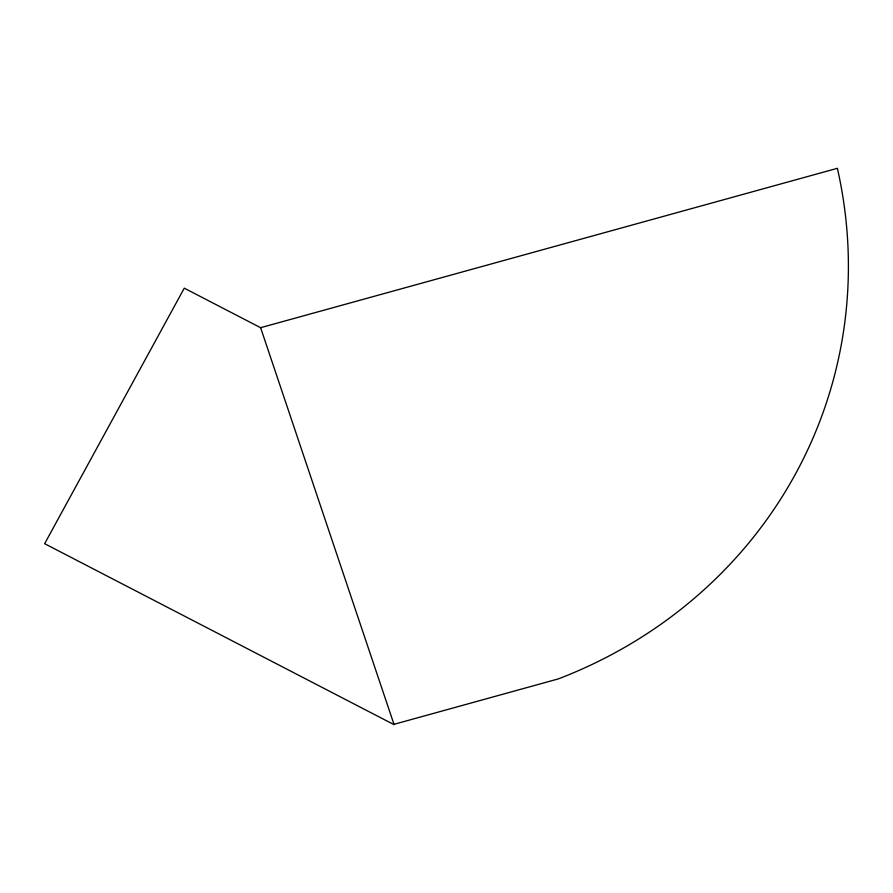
<?xml version="1.0" encoding="UTF-8"?>
<svg xmlns="http://www.w3.org/2000/svg" width="893" height="893" viewBox="0 0 893 893"><rect width="100%" height="100%" fill="white"/><g stroke="black" fill="none" stroke-linecap="round" stroke-linejoin="round"><path stroke-width="1.34" d="M260.611 327.698L394.103 724.692L44.65 543.681L184.271 288.16L260.611 327.698L837.377 168.308A485.759 457.897 17 0 1 558.404 678.881L393.858 724.357"/></g></svg>
